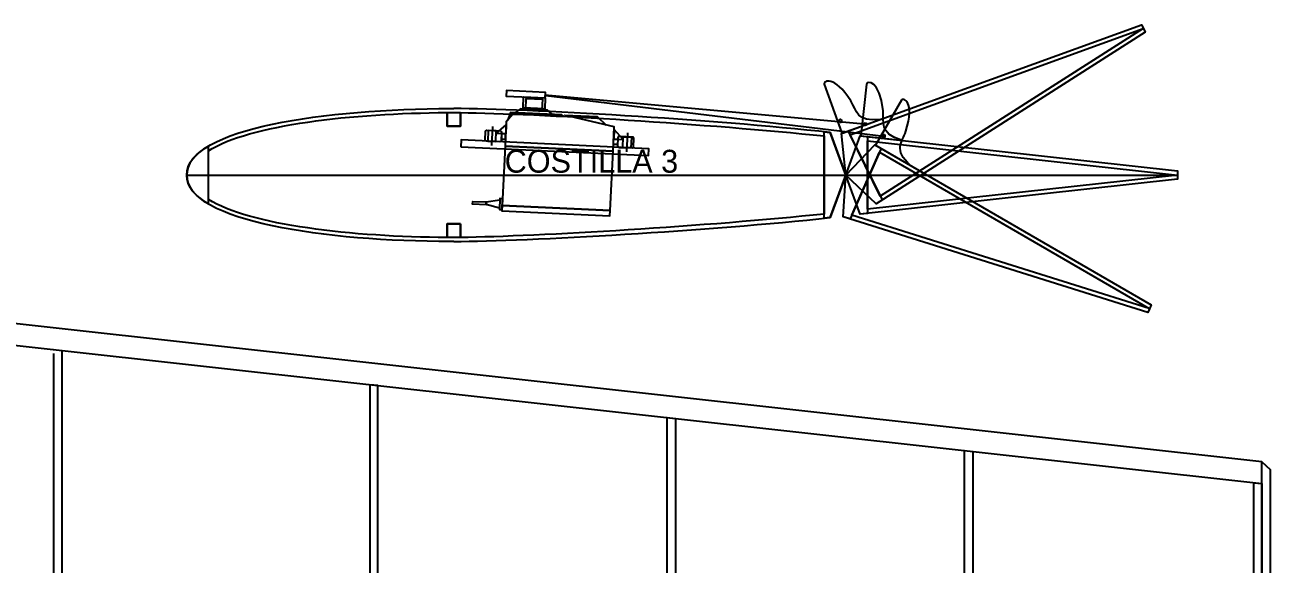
# Model space of a CAD drawing. Header units: centimetres. Extents: x -440 to 389, y -718 to 294.
# Drawn here: x -89.9 to 370.7, y 94 to 293.5 of the extents above; entities that cross this region are included whole.
import ezdxf

# ---------------------------------------------------------------- set-up
doc = ezdxf.new("R2010")
doc.units = ezdxf.units.CM
doc.header["$MEASUREMENT"] = 0
doc.layers.add('Ala', color=7, linetype='Continuous')

msp = doc.modelspace()

# ---------------------------------------------------------------- linework, layer by layer
at = {"layer": 'Ala'}
msp.add_ellipse((220.84, 256.8), major_axis=(0, 0.518), ratio=1, dxfattribs=at)
at = {"layer": 'Ala', "color": 1}
for points, knots in [([(213.72, 237.96), (213.72, 237.96), (224.91, 227.3), (224.91, 227.3), (224.91, 227.3), (224.91, 227.3), (324.46, 290.81), (324.46, 290.81), (324.46, 290.81), (324.46, 290.81), (323.8, 292.16), (323.8, 292.16), (323.8, 292.16), (323.8, 292.16), (323.14, 293.51), (323.14, 293.51), (323.14, 293.51), (323.14, 293.51), (212.09, 253.32), (212.09, 253.32), (212.09, 253.32), (212.09, 253.32), (213.72, 237.96), (213.72, 237.96)], [0, 0, 0, 0, 0.166667, 0.166667, 0.166667, 0.166667, 0.333333, 0.333333, 0.333333, 0.333333, 0.5, 0.5, 0.5, 0.5, 0.666667, 0.666667, 0.666667, 0.666667, 0.833333, 0.833333, 0.833333, 0.833333, 1, 1, 1, 1]), ([(323.78, 292.15), (323.78, 292.15), (215.29, 252.89), (215.29, 252.89), (215.29, 252.89), (215.29, 252.89), (226.5, 230.12), (226.5, 230.12), (226.5, 230.12), (226.5, 230.12), (323.78, 292.15), (323.78, 292.15)], [0, 0, 0, 0, 0.333333, 0.333333, 0.333333, 0.333333, 0.666667, 0.666667, 0.666667, 0.666667, 1, 1, 1, 1]), ([(226.43, 258.54), (226.43, 258.54), (212.32, 253.44), (212.32, 253.44), (212.32, 253.44), (212.32, 253.44), (205.76, 271.53), (205.76, 271.53), (205.76, 271.53), (205.33, 272.79), (209.41, 275.17), (215.6, 265.35), (215.6, 265.35), (217.91, 261.68), (217.65, 257.42), (226.43, 258.54)], [0, 0, 0, 0, 0.25, 0.25, 0.25, 0.25, 0.5, 0.5, 0.5, 0.5, 0.75, 0.75, 0.75, 0.75, 1, 1, 1, 1]), ([(211.55, 258.46), (211.81, 258.59), (212.12, 258.48), (212.24, 258.23), (212.24, 258.23), (212.37, 257.97), (212.26, 257.66), (212.01, 257.53), (212.01, 257.53), (211.75, 257.41), (211.44, 257.51), (211.32, 257.77), (211.32, 257.77), (211.19, 258.02), (211.3, 258.34), (211.55, 258.46)], [0, 0, 0, 0, 0.25, 0.25, 0.25, 0.25, 0.5, 0.5, 0.5, 0.5, 0.75, 0.75, 0.75, 0.75, 1, 1, 1, 1])]:
    msp.add_open_spline(points, degree=3, knots=knots, dxfattribs=at)
at = {"layer": 'Ala'}
for points, knots in [([(234.22, 250.81), (234.22, 250.81), (219.31, 252.46), (219.31, 252.46), (219.31, 252.46), (219.31, 252.46), (221.42, 271.6), (221.42, 271.6), (221.42, 271.6), (221.59, 272.92), (226.3, 273.25), (227.51, 261.7), (227.51, 261.7), (227.97, 257.39), (225.85, 253.68), (234.22, 250.81)], [0, 0, 0, 0, 0.25, 0.25, 0.25, 0.25, 0.5, 0.5, 0.5, 0.5, 0.75, 0.75, 0.75, 0.75, 1, 1, 1, 1]), ([(102.55, 266.5), (102.55, 266.5), (88.08, 267.18), (88.08, 267.18), (88.08, 267.18), (88.08, 267.18), (88.18, 269.18), (88.18, 269.18), (88.18, 269.18), (88.18, 269.18), (102.65, 268.49), (102.65, 268.49), (102.65, 268.49), (102.65, 268.49), (102.55, 266.5), (102.55, 266.5)], [0, 0, 0, 0, 0.25, 0.25, 0.25, 0.25, 0.5, 0.5, 0.5, 0.5, 0.75, 0.75, 0.75, 0.75, 1, 1, 1, 1]), ([(94.37, 262.88), (94.37, 262.88), (102.36, 262.5), (102.36, 262.5), (102.36, 262.5), (102.36, 262.5), (102.55, 266.5), (102.55, 266.5), (102.55, 266.5), (102.55, 266.5), (94.56, 266.87), (94.56, 266.87), (94.56, 266.87), (94.56, 266.87), (94.37, 262.88), (94.37, 262.88)], [0, 0, 0, 0, 0.25, 0.25, 0.25, 0.25, 0.5, 0.5, 0.5, 0.5, 0.75, 0.75, 0.75, 0.75, 1, 1, 1, 1]), ([(95.35, 262.33), (95.35, 262.33), (101.34, 262.05), (101.34, 262.05), (101.34, 262.05), (101.34, 262.05), (101.53, 266.04), (101.53, 266.04), (101.53, 266.04), (101.53, 266.04), (95.54, 266.33), (95.54, 266.33), (95.54, 266.33), (95.54, 266.33), (95.35, 262.33), (95.35, 262.33)], [0, 0, 0, 0, 0.25, 0.25, 0.25, 0.25, 0.5, 0.5, 0.5, 0.5, 0.75, 0.75, 0.75, 0.75, 1, 1, 1, 1]), ([(127.63, 246.79), (127.63, 246.79), (87.68, 248.68), (87.68, 248.68), (87.68, 248.68), (87.68, 248.68), (88.1, 257.67), (88.1, 257.67), (88.1, 257.67), (88.1, 257.67), (90.74, 260.55), (90.74, 260.55), (90.74, 260.55), (90.74, 260.55), (111.72, 259.56), (111.72, 259.56), (111.72, 259.56), (111.72, 259.56), (128.06, 255.78), (128.06, 255.78), (128.06, 255.78), (128.06, 255.78), (127.63, 246.79), (127.63, 246.79)], [0, 0, 0, 0, 0.166667, 0.166667, 0.166667, 0.166667, 0.333333, 0.333333, 0.333333, 0.333333, 0.5, 0.5, 0.5, 0.5, 0.666667, 0.666667, 0.666667, 0.666667, 0.833333, 0.833333, 0.833333, 0.833333, 1, 1, 1, 1]), ([(108.72, 259.7), (108.72, 259.7), (108.74, 260.2), (108.74, 260.2), (108.74, 260.2), (108.74, 260.2), (89.76, 261.09), (89.76, 261.09), (89.76, 261.09), (89.76, 261.09), (88.62, 258.14), (88.62, 258.14)], [0, 0, 0, 0, 0.333333, 0.333333, 0.333333, 0.333333, 0.666667, 0.666667, 0.666667, 0.666667, 1, 1, 1, 1]), ([(105.27, 260.36), (105.27, 260.36), (91.28, 261.02), (91.28, 261.02), (91.28, 261.02), (91.28, 261.02), (93.35, 262.42), (93.35, 262.42), (93.35, 262.42), (93.35, 262.42), (103.34, 261.95), (103.34, 261.95), (103.34, 261.95), (103.34, 261.95), (105.27, 260.36), (105.27, 260.36)], [0, 0, 0, 0, 0.25, 0.25, 0.25, 0.25, 0.5, 0.5, 0.5, 0.5, 0.75, 0.75, 0.75, 0.75, 1, 1, 1, 1]), ([(109.72, 259.65), (109.72, 259.65), (109.74, 260.15), (109.74, 260.15), (109.74, 260.15), (109.74, 260.15), (121.73, 259.59), (121.73, 259.59), (121.73, 259.59), (121.73, 259.59), (125.08, 256.42), (125.08, 256.42)], [0, 0, 0, 0, 0.333333, 0.333333, 0.333333, 0.333333, 0.666667, 0.666667, 0.666667, 0.666667, 1, 1, 1, 1]), ([(81.46, 254.48), (81.46, 254.48), (84.46, 254.33), (84.46, 254.33), (84.46, 254.33), (84.46, 254.33), (84.27, 250.34), (84.27, 250.34), (84.27, 250.34), (84.27, 250.34), (81.27, 250.48), (81.27, 250.48), (81.27, 250.48), (81.27, 250.48), (81.46, 254.48), (81.46, 254.48)], [0, 0, 0, 0, 0.25, 0.25, 0.25, 0.25, 0.5, 0.5, 0.5, 0.5, 0.75, 0.75, 0.75, 0.75, 1, 1, 1, 1]), ([(207.93, 253.71), (207.93, 253.71), (213.73, 237.96), (213.73, 237.96), (213.73, 237.96), (213.73, 237.96), (207.93, 222.21), (207.93, 222.21)], [0, 0, 0, 0, 0.5, 0.5, 0.5, 0.5, 1, 1, 1, 1]), ([(71.3, 248.44), (71.3, 248.44), (71.42, 250.94), (71.42, 250.94), (71.42, 250.94), (71.42, 250.94), (140.91, 247.69), (140.91, 247.69), (140.91, 247.69), (140.91, 247.69), (140.79, 245.19), (140.79, 245.19), (140.79, 245.19), (140.79, 245.19), (71.3, 248.44), (71.3, 248.44)], [0, 0, 0, 0, 0.25, 0.25, 0.25, 0.25, 0.5, 0.5, 0.5, 0.5, 0.75, 0.75, 0.75, 0.75, 1, 1, 1, 1]), ([(87.81, 251.17), (87.81, 251.17), (86.32, 251.24), (86.32, 251.24), (86.32, 251.24), (86.32, 251.24), (86.41, 253.24), (86.41, 253.24), (86.41, 253.24), (86.41, 253.24), (87.91, 253.17), (87.91, 253.17), (87.91, 253.17), (87.91, 253.17), (87.81, 251.17), (87.81, 251.17)], [0, 0, 0, 0, 0.25, 0.25, 0.25, 0.25, 0.5, 0.5, 0.5, 0.5, 0.75, 0.75, 0.75, 0.75, 1, 1, 1, 1]), ([(213.73, 237.96), (213.73, 237.96), (219.06, 223.45), (219.06, 223.45), (219.06, 223.45), (219.06, 223.45), (336.43, 236.46), (336.43, 236.46), (336.43, 236.46), (336.43, 236.46), (336.43, 237.96), (336.43, 237.96), (336.43, 237.96), (336.43, 237.96), (336.43, 239.46), (336.43, 239.46), (336.43, 239.46), (336.43, 239.46), (219.06, 252.46), (219.06, 252.46), (219.06, 252.46), (219.06, 252.46), (213.73, 237.96), (213.73, 237.96)], [0, 0, 0, 0, 0.166667, 0.166667, 0.166667, 0.166667, 0.333333, 0.333333, 0.333333, 0.333333, 0.5, 0.5, 0.5, 0.5, 0.666667, 0.666667, 0.666667, 0.666667, 0.833333, 0.833333, 0.833333, 0.833333, 1, 1, 1, 1]), ([(336.4, 237.96), (336.4, 237.96), (221.73, 250.66), (221.73, 250.66), (221.73, 250.66), (221.73, 250.66), (221.73, 225.28), (221.73, 225.28), (221.73, 225.28), (221.73, 225.28), (336.4, 237.96), (336.4, 237.96)], [0, 0, 0, 0, 0.333333, 0.333333, 0.333333, 0.333333, 0.666667, 0.666667, 0.666667, 0.666667, 1, 1, 1, 1]), ([(87.68, 248.68), (87.68, 248.68), (127.63, 246.79), (127.63, 246.79), (127.63, 246.79), (127.63, 246.79), (126.6, 224.82), (126.6, 224.82), (126.6, 224.82), (126.6, 224.82), (86.64, 226.7), (86.64, 226.7), (86.64, 226.7), (86.64, 226.7), (87.68, 248.68), (87.68, 248.68)], [0, 0, 0, 0, 0.25, 0.25, 0.25, 0.25, 0.5, 0.5, 0.5, 0.5, 0.75, 0.75, 0.75, 0.75, 1, 1, 1, 1]), ([(80.71, 227.98), (80.71, 227.98), (75.72, 228.22), (75.72, 228.22), (75.72, 228.22), (75.72, 228.22), (75.67, 227.22), (75.67, 227.22), (75.67, 227.22), (75.67, 227.22), (80.67, 226.98), (80.67, 226.98), (80.67, 226.98), (80.67, 226.98), (80.71, 227.98), (80.71, 227.98)], [0, 0, 0, 0, 0.25, 0.25, 0.25, 0.25, 0.5, 0.5, 0.5, 0.5, 0.75, 0.75, 0.75, 0.75, 1, 1, 1, 1]), ([(80.65, 227), (80.65, 227), (85.61, 225.75), (85.61, 225.75), (85.61, 225.75), (85.61, 225.75), (85.75, 228.74), (85.75, 228.74), (85.75, 228.74), (85.75, 228.74), (80.71, 227.98), (80.71, 227.98), (80.71, 227.98), (80.71, 227.98), (80.65, 227), (80.65, 227)], [0, 0, 0, 0, 0.25, 0.25, 0.25, 0.25, 0.5, 0.5, 0.5, 0.5, 0.75, 0.75, 0.75, 0.75, 1, 1, 1, 1]), ([(86.59, 225.2), (86.59, 225.2), (85.59, 225.25), (85.59, 225.25), (85.59, 225.25), (85.59, 225.25), (85.78, 229.24), (85.78, 229.24), (85.78, 229.24), (85.78, 229.24), (86.78, 229.2), (86.78, 229.2), (86.78, 229.2), (86.78, 229.2), (86.59, 225.2), (86.59, 225.2)], [0, 0, 0, 0, 0.25, 0.25, 0.25, 0.25, 0.5, 0.5, 0.5, 0.5, 0.75, 0.75, 0.75, 0.75, 1, 1, 1, 1]), ([(86.64, 226.7), (86.64, 226.7), (126.6, 224.82), (126.6, 224.82), (126.6, 224.82), (126.6, 224.82), (126.5, 222.82), (126.5, 222.82), (126.5, 222.82), (126.5, 222.82), (86.55, 224.7), (86.55, 224.7), (86.55, 224.7), (86.55, 224.7), (86.64, 226.7), (86.64, 226.7)], [0, 0, 0, 0, 0.25, 0.25, 0.25, 0.25, 0.5, 0.5, 0.5, 0.5, 0.75, 0.75, 0.75, 0.75, 1, 1, 1, 1]), ([(367.68, 123.78), (367.68, 123.78), (-305.32, 198.45), (-305.32, 198.45), (-305.32, 198.45), (-305.32, 198.45), (-305.32, 206.5), (-305.32, 206.5), (-305.32, 206.5), (-305.32, 206.5), (367.68, 131.83), (367.68, 131.83), (367.68, 131.83), (367.68, 131.83), (367.68, 123.78), (367.68, 123.78)], [0, 0, 0, 0, 0.25, 0.25, 0.25, 0.25, 0.5, 0.5, 0.5, 0.5, 0.75, 0.75, 0.75, 0.75, 1, 1, 1, 1]), ([(-79.32, 173.37), (-79.32, 173.37), (-76.32, 173.04), (-76.32, 173.04), (-76.32, 173.04), (-76.32, 173.04), (-76.32, -53.9), (-76.32, -53.9), (-76.32, -53.9), (-76.32, -53.9), (-79.32, -54.32), (-79.32, -54.32)], [0, 0, 0, 0, 0.333333, 0.333333, 0.333333, 0.333333, 0.666667, 0.666667, 0.666667, 0.666667, 1, 1, 1, 1]), ([(37.68, -37.71), (37.68, -37.71), (37.68, 160.39), (37.68, 160.39), (37.68, 160.39), (37.68, 160.39), (40.68, 160.06), (40.68, 160.06), (40.68, 160.06), (40.68, 160.06), (40.68, -37.28), (40.68, -37.28), (40.68, -37.28), (40.68, -37.28), (37.68, -37.71), (37.68, -37.71)], [0, 0, 0, 0, 0.25, 0.25, 0.25, 0.25, 0.5, 0.5, 0.5, 0.5, 0.75, 0.75, 0.75, 0.75, 1, 1, 1, 1]), ([(150.68, -21.66), (150.68, -21.66), (150.68, 147.86), (150.68, 147.86), (150.68, 147.86), (150.68, 147.86), (147.68, 148.19), (147.68, 148.19), (147.68, 148.19), (147.68, 148.19), (147.68, -22.09), (147.68, -22.09), (147.68, -22.09), (147.68, -22.09), (150.68, -21.66), (150.68, -21.66)], [0, 0, 0, 0, 0.25, 0.25, 0.25, 0.25, 0.5, 0.5, 0.5, 0.5, 0.75, 0.75, 0.75, 0.75, 1, 1, 1, 1]), ([(260.68, -6.04), (260.68, -6.04), (260.68, 135.65), (260.68, 135.65), (260.68, 135.65), (260.68, 135.65), (257.68, 135.98), (257.68, 135.98), (257.68, 135.98), (257.68, 135.98), (257.68, -6.47), (257.68, -6.47), (257.68, -6.47), (257.68, -6.47), (260.68, -6.04), (260.68, -6.04)], [0, 0, 0, 0, 0.25, 0.25, 0.25, 0.25, 0.5, 0.5, 0.5, 0.5, 0.75, 0.75, 0.75, 0.75, 1, 1, 1, 1]), ([(370.68, 128.98), (370.68, 128.98), (367.68, 131.83), (367.68, 131.83), (367.68, 131.83), (367.68, 131.83), (367.68, 1.07), (367.68, 1.07), (367.68, 1.07), (367.68, 1.07), (370.68, 1.5), (370.68, 1.5), (370.68, 1.5), (370.68, 1.5), (370.68, 128.98), (370.68, 128.98)], [0, 0, 0, 0, 0.25, 0.25, 0.25, 0.25, 0.5, 0.5, 0.5, 0.5, 0.75, 0.75, 0.75, 0.75, 1, 1, 1, 1]), ([(367.68, 9.15), (367.68, 9.15), (367.68, 123.78), (367.68, 123.78), (367.68, 123.78), (367.68, 123.78), (364.68, 124.11), (364.68, 124.11), (364.68, 124.11), (364.68, 124.11), (364.68, 8.73), (364.68, 8.73), (364.68, 8.73), (364.68, 8.73), (367.68, 9.15), (367.68, 9.15)], [0, 0, 0, 0, 0.25, 0.25, 0.25, 0.25, 0.5, 0.5, 0.5, 0.5, 0.75, 0.75, 0.75, 0.75, 1, 1, 1, 1])]:
    msp.add_open_spline(points, degree=3, knots=knots, dxfattribs=at)
for points in [[(102.4, 267.57), (102.4, 267.57), (220.55, 256.88), (220.55, 256.88)], [(83.03, 255.9), (83.03, 255.9), (82.7, 248.91), (82.7, 248.91)], [(132.98, 253.55), (132.98, 253.55), (132.65, 246.56), (132.65, 246.56)], [(-30.07, 237.96), (-30.07, 237.96), (336.43, 237.96), (336.43, 237.96)], [(205.73, 221.97), (205.73, 221.97), (207.96, 222.22), (207.96, 222.22)], [(-79.32, 171.89), (-79.32, 171.89), (-79.32, -54.32), (-79.32, -54.32)]]:
    msp.add_open_spline(points, degree=3, dxfattribs=at)
at = {"layer": 'Ala', "color": 6}
msp.add_open_spline([(102.83, 267.41), (102.83, 267.41), (227.82, 252.32), (227.82, 252.32)], degree=3, dxfattribs=at)
at = {"layer": 'Ala', "color": 3}
for points, knots in [([(68.73, 213.36), (68.29, 213.36), (67.86, 213.36), (67.44, 213.36), (67.44, 213.36), (22.07, 213.41), (-30.12, 220.52), (-30.07, 237.96), (-30.07, 237.96), (-30.12, 255.39), (22.07, 262.51), (67.44, 262.56), (67.44, 262.56), (67.86, 262.56), (68.29, 262.55), (68.73, 262.55)], [0, 0, 0, 0, 0.25, 0.25, 0.25, 0.25, 0.5, 0.5, 0.5, 0.5, 0.75, 0.75, 0.75, 0.75, 1, 1, 1, 1]), ([(68.73, 213.36), (96.38, 213.52), (163.49, 217.34), (207.96, 222.22), (207.96, 222.22), (207.96, 222.22), (213.73, 237.96), (213.73, 237.96), (213.73, 237.96), (213.73, 237.96), (207.95, 253.69), (207.95, 253.69), (207.95, 253.69), (163.49, 258.58), (96.38, 262.4), (68.73, 262.56)], [0, 0, 0, 0, 0.25, 0.25, 0.25, 0.25, 0.5, 0.5, 0.5, 0.5, 0.75, 0.75, 0.75, 0.75, 1, 1, 1, 1]), ([(71.23, 219.86), (71.23, 219.86), (71.23, 214.86), (71.23, 214.86), (71.23, 214.86), (99.92, 215.22), (163.01, 219.05), (205.73, 223.51), (205.73, 223.51), (205.73, 223.51), (205.73, 237.96), (205.73, 237.96), (205.73, 237.96), (205.73, 237.96), (205.73, 252.43), (205.73, 252.43), (205.73, 252.43), (163.03, 256.89), (99.94, 260.7), (71.23, 261.06), (71.23, 261.06), (71.23, 261.06), (71.23, 256.06), (71.23, 256.06), (71.23, 256.06), (71.23, 256.06), (66.23, 256.06), (66.23, 256.06), (66.23, 256.06), (66.23, 256.06), (66.23, 261.06), (66.23, 261.06), (66.23, 261.06), (31.45, 260.92), (-7.04, 256.55), (-22.07, 246.95), (-22.07, 246.95), (-22.07, 246.95), (-22.07, 237.96), (-22.07, 237.96), (-22.07, 237.96), (-22.07, 237.96), (-22.07, 228.95), (-22.07, 228.95), (-22.07, 228.95), (-7.02, 219.38), (31.49, 214.99), (66.23, 214.86), (66.23, 214.86), (66.23, 214.86), (66.23, 219.86), (66.23, 219.86), (66.23, 219.86), (66.23, 219.86), (71.23, 219.86), (71.23, 219.86)], [0, 0, 0, 0, 0.071429, 0.071429, 0.071429, 0.071429, 0.142857, 0.142857, 0.142857, 0.142857, 0.214286, 0.214286, 0.214286, 0.214286, 0.285714, 0.285714, 0.285714, 0.285714, 0.357143, 0.357143, 0.357143, 0.357143, 0.428571, 0.428571, 0.428571, 0.428571, 0.5, 0.5, 0.5, 0.5, 0.571429, 0.571429, 0.571429, 0.571429, 0.642857, 0.642857, 0.642857, 0.642857, 0.714286, 0.714286, 0.714286, 0.714286, 0.785714, 0.785714, 0.785714, 0.785714, 0.857143, 0.857143, 0.857143, 0.857143, 0.928571, 0.928571, 0.928571, 0.928571, 1, 1, 1, 1])]:
    msp.add_open_spline(points, degree=3, knots=knots, dxfattribs=at)
at = {"layer": 'Ala', "color": 6}
for points, knots in [([(237.67, 241.46), (237.67, 241.46), (224.69, 248.98), (224.69, 248.98), (224.69, 248.98), (224.69, 248.98), (234.33, 265.65), (234.33, 265.65), (234.33, 265.65), (235.01, 266.79), (239.46, 265.19), (235.92, 254.13), (235.92, 254.13), (234.59, 250), (231.17, 247.46), (237.67, 241.46)], [0, 0, 0, 0, 0.25, 0.25, 0.25, 0.25, 0.5, 0.5, 0.5, 0.5, 0.75, 0.75, 0.75, 0.75, 1, 1, 1, 1]), ([(213.73, 237.96), (213.73, 237.96), (212.76, 222.53), (212.76, 222.53), (212.76, 222.53), (212.76, 222.53), (325.43, 187.14), (325.43, 187.14), (325.43, 187.14), (325.43, 187.14), (326.03, 188.51), (326.03, 188.51), (326.03, 188.51), (326.03, 188.51), (326.63, 189.88), (326.63, 189.88), (326.63, 189.88), (326.63, 189.88), (224.45, 249.09), (224.45, 249.09), (224.45, 249.09), (224.45, 249.09), (213.73, 237.96), (213.73, 237.96)], [0, 0, 0, 0, 0.166667, 0.166667, 0.166667, 0.166667, 0.333333, 0.333333, 0.333333, 0.333333, 0.5, 0.5, 0.5, 0.5, 0.666667, 0.666667, 0.666667, 0.666667, 0.833333, 0.833333, 0.833333, 0.833333, 1, 1, 1, 1]), ([(228.04, 252.81), (228.3, 252.69), (228.42, 252.38), (228.31, 252.12), (228.31, 252.12), (228.19, 251.86), (227.88, 251.74), (227.62, 251.86), (227.62, 251.86), (227.36, 251.97), (227.24, 252.28), (227.36, 252.54), (227.36, 252.54), (227.47, 252.8), (227.78, 252.92), (228.04, 252.81)], [0, 0, 0, 0, 0.25, 0.25, 0.25, 0.25, 0.5, 0.5, 0.5, 0.5, 0.75, 0.75, 0.75, 0.75, 1, 1, 1, 1]), ([(326.01, 188.52), (326.01, 188.52), (226.17, 246.36), (226.17, 246.36), (226.17, 246.36), (226.17, 246.36), (215.95, 223.13), (215.95, 223.13), (215.95, 223.13), (215.95, 223.13), (326.01, 188.52), (326.01, 188.52)], [0, 0, 0, 0, 0.333333, 0.333333, 0.333333, 0.333333, 0.666667, 0.666667, 0.666667, 0.666667, 1, 1, 1, 1])]:
    msp.add_open_spline(points, degree=3, knots=knots, dxfattribs=at)
at = {"layer": 'Ala', "color": 254}
for points, knots in [([(71.23, 261.06), (71.23, 261.06), (66.23, 261.06), (66.23, 261.06), (66.23, 261.06), (66.23, 261.06), (66.23, 256.06), (66.23, 256.06), (66.23, 256.06), (66.23, 256.06), (71.23, 256.06), (71.23, 256.06), (71.23, 256.06), (71.23, 256.06), (71.23, 261.06), (71.23, 261.06)], [0, 0, 0, 0, 0.25, 0.25, 0.25, 0.25, 0.5, 0.5, 0.5, 0.5, 0.75, 0.75, 0.75, 0.75, 1, 1, 1, 1]), ([(207.96, 222.22), (207.96, 222.22), (213.73, 237.96), (213.73, 237.96), (213.73, 237.96), (213.73, 237.96), (207.95, 253.7), (207.95, 253.7), (207.95, 253.7), (207.95, 253.7), (205.73, 253.94), (205.73, 253.94), (205.73, 253.94), (205.73, 253.94), (205.73, 221.97), (205.73, 221.97), (205.73, 221.97), (205.73, 221.97), (207.96, 222.22), (207.96, 222.22)], [0, 0, 0, 0, 0.2, 0.2, 0.2, 0.2, 0.4, 0.4, 0.4, 0.4, 0.6, 0.6, 0.6, 0.6, 0.8, 0.8, 0.8, 0.8, 1, 1, 1, 1]), ([(214.62, 254.24), (214.62, 254.24), (212.09, 253.33), (212.09, 253.33), (212.09, 253.33), (212.09, 253.33), (213.72, 237.96), (213.72, 237.96), (213.72, 237.96), (213.72, 237.96), (224.91, 227.3), (224.91, 227.3), (224.91, 227.3), (224.91, 227.3), (227.18, 228.74), (227.18, 228.74), (227.18, 228.74), (227.18, 228.74), (214.62, 254.24), (214.62, 254.24)], [0, 0, 0, 0, 0.2, 0.2, 0.2, 0.2, 0.4, 0.4, 0.4, 0.4, 0.6, 0.6, 0.6, 0.6, 0.8, 0.8, 0.8, 0.8, 1, 1, 1, 1]), ([(226.78, 247.74), (226.78, 247.74), (224.45, 249.09), (224.45, 249.09), (224.45, 249.09), (224.45, 249.09), (213.73, 237.96), (213.73, 237.96), (213.73, 237.96), (213.73, 237.96), (212.76, 222.53), (212.76, 222.53), (212.76, 222.53), (212.76, 222.53), (215.33, 221.73), (215.33, 221.73), (215.33, 221.73), (215.33, 221.73), (226.78, 247.74), (226.78, 247.74)], [0, 0, 0, 0, 0.2, 0.2, 0.2, 0.2, 0.4, 0.4, 0.4, 0.4, 0.6, 0.6, 0.6, 0.6, 0.8, 0.8, 0.8, 0.8, 1, 1, 1, 1]), ([(221.73, 252.17), (221.73, 252.17), (219.06, 252.47), (219.06, 252.47), (219.06, 252.47), (219.06, 252.47), (213.73, 237.96), (213.73, 237.96), (213.73, 237.96), (213.73, 237.96), (219.06, 223.45), (219.06, 223.45), (219.06, 223.45), (219.06, 223.45), (221.73, 223.75), (221.73, 223.75), (221.73, 223.75), (221.73, 223.75), (221.73, 252.17), (221.73, 252.17)], [0, 0, 0, 0, 0.2, 0.2, 0.2, 0.2, 0.4, 0.4, 0.4, 0.4, 0.6, 0.6, 0.6, 0.6, 0.8, 0.8, 0.8, 0.8, 1, 1, 1, 1]), ([(-22.07, 227.26), (-27.19, 230.34), (-30.08, 233.9), (-30.07, 237.96), (-30.07, 237.96), (-30.08, 242.02), (-27.18, 245.57), (-22.07, 248.66), (-22.07, 248.66), (-22.07, 248.66), (-22.07, 227.26), (-22.07, 227.26)], [0, 0, 0, 0, 0.333333, 0.333333, 0.333333, 0.333333, 0.666667, 0.666667, 0.666667, 0.666667, 1, 1, 1, 1]), ([(71.23, 219.86), (71.23, 219.86), (66.23, 219.86), (66.23, 219.86), (66.23, 219.86), (66.23, 219.86), (66.23, 214.86), (66.23, 214.86), (66.23, 214.86), (66.23, 214.86), (71.23, 214.86), (71.23, 214.86), (71.23, 214.86), (71.23, 214.86), (71.23, 219.86), (71.23, 219.86)], [0, 0, 0, 0, 0.25, 0.25, 0.25, 0.25, 0.5, 0.5, 0.5, 0.5, 0.75, 0.75, 0.75, 0.75, 1, 1, 1, 1])]:
    msp.add_open_spline(points, degree=3, knots=knots, dxfattribs=at)
at = {"layer": 'Ala', "color": 7}
for points, knots in [([(85.96, 254.26), (85.96, 254.26), (80.96, 254.5), (80.96, 254.5), (80.96, 254.5), (80.69, 254.51), (80.45, 254.3), (80.44, 254.02), (80.44, 254.02), (80.44, 254.02), (80.3, 251.03), (80.3, 251.03), (80.3, 251.03), (80.29, 250.75), (80.5, 250.52), (80.77, 250.5), (80.77, 250.5), (80.77, 250.5), (85.77, 250.27), (85.77, 250.27), (85.77, 250.27), (86.04, 250.25), (86.28, 250.47), (86.29, 250.74), (86.29, 250.74), (86.29, 250.74), (86.43, 253.74), (86.43, 253.74), (86.43, 253.74), (86.45, 254.02), (86.23, 254.25), (85.96, 254.26)], [0, 0, 0, 0, 0.125, 0.125, 0.125, 0.125, 0.25, 0.25, 0.25, 0.25, 0.375, 0.375, 0.375, 0.375, 0.5, 0.5, 0.5, 0.5, 0.625, 0.625, 0.625, 0.625, 0.75, 0.75, 0.75, 0.75, 0.875, 0.875, 0.875, 0.875, 1, 1, 1, 1]), ([(88.12, 256.57), (88.12, 256.57), (84.43, 253.31), (84.43, 253.31), (84.43, 253.31), (84.43, 253.31), (87.92, 253.15), (87.92, 253.15), (87.92, 253.15), (87.92, 253.15), (88.12, 256.57), (88.12, 256.57)], [0, 0, 0, 0, 0.333333, 0.333333, 0.333333, 0.333333, 0.666667, 0.666667, 0.666667, 0.666667, 1, 1, 1, 1]), ([(128.02, 254.85), (128.02, 254.85), (131.37, 251.1), (131.37, 251.1), (131.37, 251.1), (131.37, 251.1), (127.88, 251.26), (127.88, 251.26), (127.88, 251.26), (127.88, 251.26), (128.02, 254.85), (128.02, 254.85)], [0, 0, 0, 0, 0.333333, 0.333333, 0.333333, 0.333333, 0.666667, 0.666667, 0.666667, 0.666667, 1, 1, 1, 1]), ([(127.77, 249.29), (127.77, 249.29), (129.27, 249.22), (129.27, 249.22), (129.27, 249.22), (129.27, 249.22), (129.36, 251.22), (129.36, 251.22), (129.36, 251.22), (129.36, 251.22), (127.86, 251.29), (127.86, 251.29), (127.86, 251.29), (127.86, 251.29), (127.77, 249.29), (127.77, 249.29)], [0, 0, 0, 0, 0.25, 0.25, 0.25, 0.25, 0.5, 0.5, 0.5, 0.5, 0.75, 0.75, 0.75, 0.75, 1, 1, 1, 1]), ([(129.91, 252.19), (129.91, 252.19), (134.9, 251.96), (134.9, 251.96), (134.9, 251.96), (135.18, 251.94), (135.39, 251.71), (135.38, 251.43), (135.38, 251.43), (135.38, 251.43), (135.24, 248.44), (135.24, 248.44), (135.24, 248.44), (135.22, 248.16), (134.99, 247.95), (134.71, 247.96), (134.71, 247.96), (134.71, 247.96), (129.72, 248.2), (129.72, 248.2), (129.72, 248.2), (129.45, 248.21), (129.23, 248.44), (129.24, 248.72), (129.24, 248.72), (129.24, 248.72), (129.39, 251.71), (129.39, 251.71), (129.39, 251.71), (129.4, 251.99), (129.63, 252.2), (129.91, 252.19)], [0, 0, 0, 0, 0.125, 0.125, 0.125, 0.125, 0.25, 0.25, 0.25, 0.25, 0.375, 0.375, 0.375, 0.375, 0.5, 0.5, 0.5, 0.5, 0.625, 0.625, 0.625, 0.625, 0.75, 0.75, 0.75, 0.75, 0.875, 0.875, 0.875, 0.875, 1, 1, 1, 1]), ([(134.4, 251.98), (134.4, 251.98), (131.41, 252.12), (131.41, 252.12), (131.41, 252.12), (131.41, 252.12), (131.22, 248.12), (131.22, 248.12), (131.22, 248.12), (131.22, 248.12), (134.21, 247.98), (134.21, 247.98), (134.21, 247.98), (134.21, 247.98), (134.4, 251.98), (134.4, 251.98)], [0, 0, 0, 0, 0.25, 0.25, 0.25, 0.25, 0.5, 0.5, 0.5, 0.5, 0.75, 0.75, 0.75, 0.75, 1, 1, 1, 1])]:
    msp.add_open_spline(points, degree=3, knots=knots, dxfattribs=at)

# ---------------------------------------------------------------- texts
at = {"layer": 'Ala', "insert": (87.54, 247.29), "char_height": 8.4667, "attachment_point": 1}
msp.add_mtext('\\fAvantGarde Bk BT;COSTILLA 3', dxfattribs=at)

doc.saveas('drawing.dxf')
